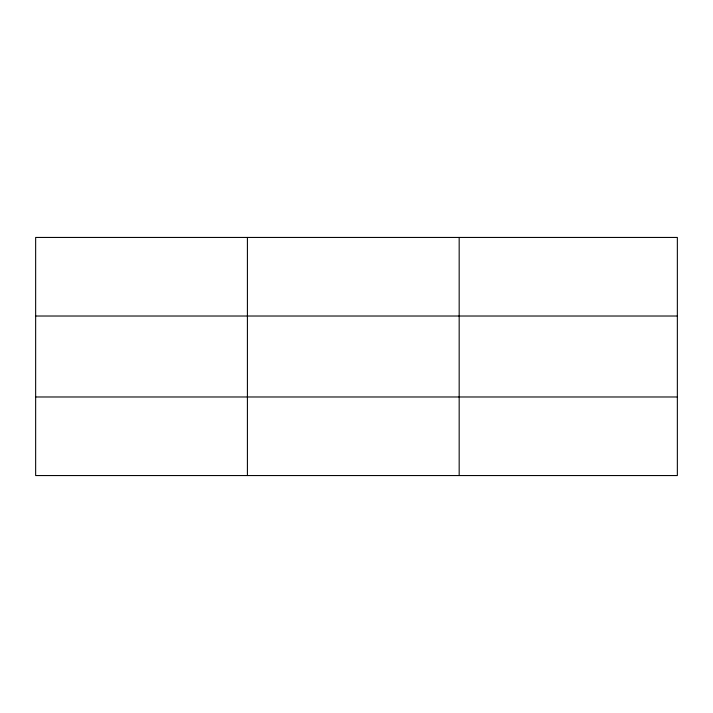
<?xml version="1.0" encoding="UTF-8"?>
<svg xmlns="http://www.w3.org/2000/svg" width="713" height="713" viewBox="0 0 713 713"><rect width="100%" height="100%" fill="white"/><g stroke="black" fill="none" stroke-linecap="round" stroke-linejoin="round"><path stroke-width="1.07" d="M677.35 396.981L677.35 475.553L35.65 475.553L35.65 237.447L677.35 237.447L677.35 396.981L35.65 396.981M35.65 316.019L677.35 316.019M459.172 237.447L459.172 475.553M247.411 237.447L247.411 475.553"/></g></svg>
